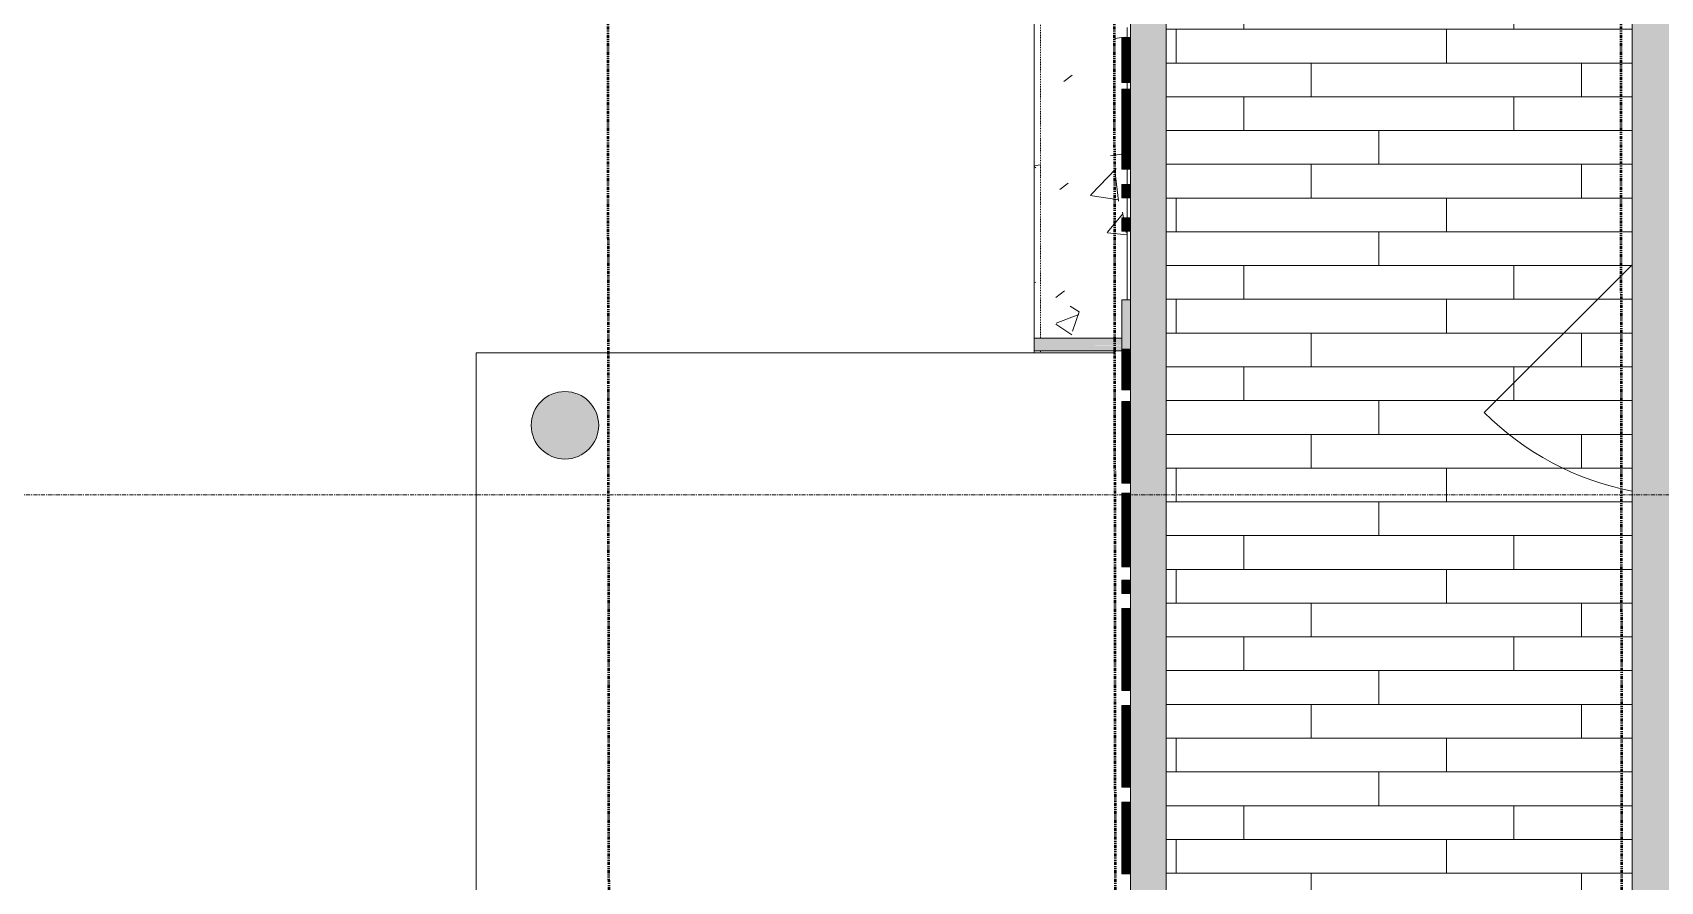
# Model space of a CAD drawing. Header units: inches. Extents: x -4250 to -935, y 9756 to 12395.
# Drawn here: x -4056.8 to -3863.9, y 11236.4 to 11337 of the extents above; entities that cross this region are included whole.
import ezdxf

# ---------------------------------------------------------------- set-up
doc = ezdxf.new("R2010")
doc.units = ezdxf.units.IN
doc.header["$MEASUREMENT"] = 0
for name, pattern in [('Double Dash 3_8_', [1, 0.375, -0.125, 0.125, -0.125, 0.125, -0.125]), ('Grid Line 1_2_', [0.875, 0.5, -0.125, 0.125, -0.125]), ('Overhead 1_16_', [0.101562, 0.0625, -0.039062])]:
    doc.linetypes.add(name, pattern=pattern)
for name, color, linetype, lineweight in [('0-1', 7, 'Continuous', 5), ('A-FLOR-HRAL', 11, 'Continuous', 9), ('A-FLOR-PATT-1', 8, 'Continuous', 9), ('A-GENM', 5, 'Continuous', 9), ('A-GENM-3', 5, 'Continuous', 5), ('A-GLAZ-1', 151, 'Continuous', 9), ('A-WALL-1', 113, 'Continuous', 5), ('A-WALL-2', 113, 'Continuous', 9), ('C-PROP-LINE', 91, 'Double Dash 3_8_', 50), ('C-TOPO', 7, 'Continuous', 9), ('E-LITE-EQPM', 33, 'Continuous', 9), ('S-GRID-1', 1, 'Grid Line 1_2_', 9), ('S-STRS', 31, 'Continuous', 9), ('S-STRS-1', 31, 'Overhead 1_16_', 9)]:
    doc.layers.add(name, color=color, linetype=linetype, lineweight=lineweight)
pattern_1 = [(50, (0, 0), (27.5427, -2.40992), [2.88, -31.68]), (355, (0, 0), (-5.327844, 28.884266), [2.304, -25.344]), (100.451, (2.295, -0.2), (22.215316, 26.47393), [2.448, -26.924]), (46.184, (0, 7.68), (40.98187, -6.35642), [4.32, -47.52]), (96.636, (3.415, 7.15), (35.89075, 37.40619), [3.671, -40.386]), (351.184, (0, 7.68), (35.89097, 37.40622), [3.456, -38.016]), (21, (3.84, 5.76), (22.921036, -15.46073), [2.88, -31.68]), (326, (3.84, 5.76), (9.34353, 27.84574), [2.304, -25.344]), (71.451, (5.75, 4.472), (32.26477, 12.38442), [2.448, -26.924]), (37.5, (0, 0), (0.466855, 12.782707), [1.267, -23.77, 1.267, -24.461, -25.44]), (37.5, (0, 0), (0.466855, 12.782707), [-50.765, 1.267, -24.173]), (7.5, (0, 0), (10.10159, 15.14509), [1.267, -13.402, 1.267, -23.194, -9.696]), (7.5, (0, 0), (10.10159, 15.14509), [-39.13, 1.267, -8.429]), (327.5, (-8.563, 0), (20.499161, -0.86578), [1.267, -8.333, 1.267, -28.685, -39.744]), (327.5, (-8.563, 0), (20.499161, -0.86578), [-39.552, 1.267, -38.477]), (317.5, (-12.403, 0), (22.39478, 3.844288), [1.267, -11.213, 1.267, -18.624, -28.224]), (317.5, (-12.403, 0), (22.39478, 3.844288), [-32.371, 1.267, -26.957])]

# ---------------------------------------------------------------- blocks, each defined once
blk = doc.blocks.new('CTR  - Topography_rvt-1-FLOOR PLAN - ROOF')
at = {"layer": 'C-TOPO'}
for p, q in [((-3965.52, 11299.01), (-4004.23, 11299.01)), ((-4004.23, 11299.01), (-4004.23, 11242.03)), ((-4004.23, 11242.03), (-4004.23, 11299.01)), ((-4004.23, 11299.01), (-3965.52, 11299.01)), ((-3946.31, 11299.01), (-3965.52, 11299.01)), ((-3965.52, 11299.01), (-3946.31, 11299.01)), ((-3938.12, 11299.01), (-3946.31, 11299.01)), ((-3946.31, 11299.01), (-3938.12, 11299.01)), ((-4004.23, 11242.03), (-4004.23, 11104.3)), ((-4004.23, 11104.3), (-4004.23, 11242.03))]:
    blk.add_line(p, q, dxfattribs=at)
blk = doc.blocks.new('Basic Wall _ EXT - FIBER CEMENT - SMALL - ___-2145935-FLOOR PLAN - ROOF')
at = {"layer": 'A-WALL-2'}
blk.add_hatch(color=256, dxfattribs=at).paths.add_polyline_path([(-3867.29, 9973.63), (-3851.85, 9989.12), (-3851.85, 12109.71), (-3867.29, 12125.15), (-3867.29, 9983.22)], flags=0)
blk.add_line((-3867.29, 12125.15), (-3867.29, 9973.63), dxfattribs=at)
blk = doc.blocks.new('_THE_ WINDOW _ DOOR - Window - 3rd Floor-2480463-FLOOR PLAN - ROOF')
at = {"layer": 'A-GLAZ-1'}
blk.add_line((-7.05, 28.5), (10.45, 11), dxfattribs=at)
blk.add_arc((17.01, 4.44), 34.03, 135, 168.8527, dxfattribs=at)
blk = doc.blocks.new('Pathway_Cooper_McGraw-Edison _BSC-BRC_Round - Pathway_Cooper_McGraw-Edison _BSC-BRC_Round-2028611-FLOOR PLAN - ROOF')
at = {"layer": 'E-LITE-EQPM'}
blk.add_hatch(color=256, dxfattribs=at).paths.add_polyline_path([(0, -4), (1.04, -3.86), (2, -3.46), (2.83, -2.83), (3.53, -1.85), (3.86, -1.04), (4, 0), (3.86, 1.04), (3.46, 2), (2.83, 2.83), (2, 3.46), (1.04, 3.86), (0, 4), (-1.04, 3.86), (-2, 3.46), (-2.83, 2.83), (-3.46, 2), (-3.86, 1.04), (-4, 0), (-3.86, -1.04), (-3.46, -2), (-2.83, -2.83), (-2, -3.46), (-1.04, -3.86)], flags=0)
for start, end in [(360, 180), (180, 360)]:
    blk.add_arc((0, 0), 4, start, end, dxfattribs=at)
blk = doc.blocks.new('Top Rail Type - Top Rail_Internal_-2462175-FLOOR PLAN - ROOF')
at = {"layer": 'A-FLOR-HRAL'}
blk.add_hatch(color=256, dxfattribs=at).paths.add_polyline_path([(-3931.12, 11299.91), (-3927.72, 11299.93), (-3927.72, 11300.07), (-3938.12, 11300.07), (-3938.12, 11299.91), (-3937.37, 11299.91)], flags=0)
for p, q in [((-3927.72, 11300.74), (-3938.12, 11300.74)), ((-3938.12, 11299.24), (-3927.72, 11299.24))]:
    blk.add_line(p, q, dxfattribs=at)
at = {"layer": 'A-FLOR-HRAL', "flags": 128}
blk.add_lwpolyline([(-3938.12, 11299.91), (-3938.12, 11299.99), (-3938.12, 11300.07)], dxfattribs=at)
blk = doc.blocks.new('Top Rail Type - Top Rail_Internal_-V27-FLOOR PLAN - ROOF')
at = {"layer": 'A-FLOR-HRAL'}
h = blk.add_hatch(color=256, dxfattribs=at)
h.paths.add_polyline_path([(-3928.37, 11299.24), (-3927.72, 11299.24), (-3927.72, 11299.91), (-3938.12, 11299.91), (-3938.12, 11299.24), (-3929.52, 11299.24)], flags=0)
h.paths.add_polyline_path([(-3937.9, 11300.07), (-3927.72, 11300.07), (-3927.72, 11300.74), (-3938.12, 11300.74), (-3938.12, 11300.07)], flags=0)
for p, q in [((-3938.12, 11300.74), (-3938.12, 11299.24)), ((-3938.12, 11300.74), (-3927.72, 11300.74)), ((-3938.12, 11299.24), (-3927.72, 11299.24))]:
    blk.add_line(p, q, dxfattribs=at)
blk = doc.blocks.new('Family - ___-1878357-FLOOR PLAN - ROOF')
at = {"layer": 'C-PROP-LINE'}
for p, q in [((-3989.61, 12268.69), (-3987.01, 9767.34)), ((-3929.52, 12184.69), (-3927.1, 9853.17)), ((-3869.45, 12124.69), (-3867.12, 9890.98))]:
    blk.add_line(p, q, dxfattribs=at)

msp = doc.modelspace()

# ---------------------------------------------------------------- hatches: boundary and pattern name
at = {"layer": 'A-FLOR-PATT-1'}
h = msp.add_hatch(dxfattribs=at)
h.set_pattern_fill('FP_3', color=256, style=0, pattern_type=2)
h.set_pattern_definition([(180, (19334.705, 12017.337), (-5e-16, -4), []), (270, (19334.705, 12017.337), (8, -8), [4, -28]), (270, (19318.705, 12013.337), (8, -8), [4, -28])])
h.paths.add_polyline_path([(-3867.29, 11207.24), (-3867.29, 11429.14), (-3922.47, 11429.14), (-3922.47, 11207.24), (-3870.86, 11207.24)], flags=0)
at = {"layer": 'A-GENM-3'}
for points in [[(-3926.72, 11334.78), (-3926.72, 11336.36), (-3927.72, 11336.36), (-3927.72, 11334.78), (-3927.12, 11334.78)], [(-3927.72, 11334.61), (-3926.72, 11334.61), (-3926.72, 11334.78), (-3927.72, 11334.78)], [(-3927.72, 11334.06), (-3926.72, 11334.06), (-3926.72, 11334.61), (-3927.72, 11334.61)], [(-3926.72, 11333.26), (-3926.72, 11334.06), (-3927.72, 11334.06), (-3927.72, 11333.26), (-3927.12, 11333.26)], [(-3927.72, 11332.36), (-3926.72, 11332.36), (-3926.72, 11333.26), (-3927.72, 11333.26), (-3927.72, 11332.71)], [(-3926.72, 11331.77), (-3926.72, 11332.36), (-3927.72, 11332.36), (-3927.72, 11331.77), (-3927.12, 11331.77)], [(-3926.72, 11331.02), (-3926.72, 11331.77), (-3927.72, 11331.77), (-3927.72, 11331.02), (-3926.77, 11331.02)], [(-3926.72, 11330), (-3926.72, 11330.23), (-3927.72, 11330.23), (-3927.72, 11330), (-3927.12, 11330)], [(-3927.72, 11329.83), (-3926.72, 11329.83), (-3926.72, 11330), (-3927.72, 11330)], [(-3927.72, 11329.73), (-3926.72, 11329.73), (-3926.72, 11329.83), (-3927.72, 11329.83)], [(-3927.12, 11329.5), (-3926.72, 11329.5), (-3926.72, 11329.73), (-3927.72, 11329.7), (-3927.72, 11329.5)], [(-3927.12, 11329.15), (-3926.72, 11329.15), (-3926.72, 11329.5), (-3927.72, 11329.5), (-3927.72, 11329.15)], [(-3926.72, 11328.69), (-3926.72, 11329.15), (-3927.72, 11329.15), (-3927.72, 11328.69), (-3927.12, 11328.69)], [(-3927.12, 11328.1), (-3926.72, 11328.1), (-3926.72, 11328.69), (-3927.72, 11328.69), (-3927.72, 11328.1)], [(-3926.72, 11327.39), (-3926.72, 11328.1), (-3927.72, 11328.1), (-3927.72, 11327.39), (-3927.12, 11327.39)], [(-3926.72, 11325.59), (-3926.72, 11327.39), (-3927.72, 11327.39), (-3927.72, 11325.59), (-3927.12, 11325.59)], [(-3927.72, 11324.42), (-3926.72, 11324.42), (-3926.72, 11325.59), (-3927.72, 11325.59), (-3927.72, 11325.32)], [(-3926.72, 11323.48), (-3926.72, 11324.42), (-3927.72, 11324.42), (-3927.72, 11323.48), (-3927.12, 11323.48)], [(-3926.72, 11322.77), (-3926.72, 11323.48), (-3927.72, 11323.48), (-3927.72, 11322.77), (-3927.12, 11322.77)], [(-3927.12, 11322.26), (-3926.72, 11322.26), (-3926.72, 11322.77), (-3927.72, 11322.77), (-3927.72, 11322.26)], [(-3927.72, 11321.84), (-3926.72, 11321.84), (-3926.72, 11322.26), (-3927.72, 11322.26)], [(-3927.72, 11321.72), (-3926.72, 11321.72), (-3926.72, 11321.84), (-3927.72, 11321.84)], [(-3927.72, 11321.63), (-3926.72, 11321.63), (-3926.72, 11321.72), (-3927.72, 11321.72)], [(-3926.72, 11321.45), (-3926.72, 11321.63), (-3927.72, 11321.63), (-3927.72, 11321.45), (-3927.12, 11321.45)], [(-3926.72, 11321.24), (-3926.72, 11321.45), (-3927.72, 11321.45), (-3927.72, 11321.24), (-3927.12, 11321.24)], [(-3927.72, 11320.76), (-3926.72, 11320.76), (-3926.72, 11321.24), (-3927.72, 11321.24)], [(-3927.12, 11317.37), (-3926.72, 11317.37), (-3926.72, 11318.95), (-3927.72, 11318.95), (-3927.72, 11317.37)], [(-3926.72, 11313.41), (-3926.72, 11315), (-3927.72, 11315), (-3927.72, 11313.41), (-3927.12, 11313.41)], [(-3927.12, 11299.44), (-3926.72, 11299.44), (-3926.72, 11305.3), (-3927.72, 11305.3), (-3927.72, 11299.44)], [(-3926.72, 11297.5), (-3926.72, 11299.44), (-3927.72, 11299.44), (-3927.72, 11297.5)], [(-3927.72, 11296.74), (-3926.72, 11296.74), (-3926.72, 11297.5), (-3927.72, 11297.5), (-3927.72, 11297.3)], [(-3927.72, 11296.12), (-3926.72, 11296.12), (-3926.72, 11296.74), (-3927.72, 11296.74), (-3927.72, 11296.29)], [(-3927.72, 11295.64), (-3926.72, 11295.64), (-3926.72, 11296.12), (-3927.72, 11296.12), (-3927.72, 11295.76)], [(-3927.72, 11295.29), (-3926.72, 11295.29), (-3926.72, 11295.64), (-3927.72, 11295.64)], [(-3927.72, 11295.09), (-3926.72, 11295.09), (-3926.72, 11295.29), (-3927.72, 11295.29), (-3927.72, 11295.09)], [(-3926.72, 11295.02), (-3926.72, 11295.09), (-3927.72, 11295.09), (-3927.72, 11295.02)], [(-3926.72, 11294.92), (-3926.72, 11295.02), (-3927.72, 11295.02), (-3927.72, 11294.92)], [(-3926.72, 11294.62), (-3926.72, 11294.92), (-3927.72, 11294.92), (-3927.72, 11294.62)], [(-3926.72, 11293.15), (-3926.72, 11293.24), (-3927.72, 11293.24), (-3927.72, 11293.15)], [(-3926.72, 11292.91), (-3926.72, 11293.15), (-3927.72, 11293.15), (-3927.72, 11292.91)], [(-3926.72, 11292.5), (-3926.72, 11292.91), (-3927.72, 11292.91), (-3927.72, 11292.5)], [(-3926.72, 11291.92), (-3926.72, 11292.5), (-3927.72, 11292.5), (-3927.72, 11291.92)], [(-3926.72, 11291.21), (-3926.72, 11291.92), (-3927.72, 11291.92), (-3927.72, 11291.21)], [(-3926.72, 11290.38), (-3926.72, 11291.21), (-3927.72, 11291.21), (-3927.72, 11290.38)], [(-3926.72, 11289.44), (-3926.72, 11290.38), (-3927.72, 11290.38), (-3927.72, 11289.44)], [(-3926.72, 11288.38), (-3926.72, 11289.44), (-3927.72, 11289.44), (-3927.72, 11288.38)], [(-3926.72, 11287.32), (-3926.72, 11288.38), (-3927.72, 11288.38), (-3927.72, 11287.32)], [(-3927.72, 11286.38), (-3926.72, 11286.38), (-3926.72, 11287.32), (-3927.72, 11287.32)], [(-3927.72, 11285.55), (-3926.72, 11285.55), (-3926.72, 11286.38), (-3927.72, 11286.38)], [(-3926.72, 11284.84), (-3926.72, 11285.55), (-3927.72, 11285.55), (-3927.72, 11284.84)], [(-3927.72, 11284.27), (-3926.72, 11284.27), (-3926.72, 11284.84), (-3927.72, 11284.84), (-3927.72, 11284.44)], [(-3926.72, 11283.87), (-3926.72, 11284.27), (-3927.72, 11284.27), (-3927.72, 11283.87)], [(-3927.72, 11283.62), (-3926.72, 11283.62), (-3926.72, 11283.87), (-3927.72, 11283.84)], [(-3926.72, 11283.54), (-3926.72, 11283.62), (-3927.72, 11283.62), (-3927.72, 11283.54)], [(-3926.72, 11282.16), (-3926.72, 11282.36), (-3927.72, 11282.36), (-3927.72, 11282.16)], [(-3926.72, 11282.09), (-3926.72, 11282.16), (-3927.72, 11282.16), (-3927.72, 11282.09)], [(-3926.72, 11281.89), (-3926.72, 11282.09), (-3927.72, 11282.09), (-3927.72, 11281.89)], [(-3926.72, 11281.56), (-3926.72, 11281.89), (-3927.72, 11281.89), (-3927.72, 11281.56)], [(-3926.72, 11281.09), (-3926.72, 11281.56), (-3927.72, 11281.56), (-3927.72, 11281.09)], [(-3926.72, 11279.82), (-3926.72, 11281.09), (-3927.72, 11281.09), (-3927.72, 11279.82)], [(-3926.72, 11278.13), (-3926.72, 11279.82), (-3927.72, 11279.82), (-3927.72, 11278.13)], [(-3926.72, 11276.42), (-3926.72, 11278.13), (-3927.72, 11278.13), (-3927.72, 11276.42)], [(-3926.72, 11275.73), (-3926.72, 11276.42), (-3927.72, 11276.42), (-3927.72, 11275.73)], [(-3927.72, 11275.14), (-3926.72, 11275.14), (-3926.72, 11275.73), (-3927.72, 11275.73), (-3927.72, 11275.24)], [(-3927.72, 11274.68), (-3926.72, 11274.68), (-3926.72, 11275.14), (-3927.72, 11275.14)], [(-3927.72, 11274.34), (-3926.72, 11274.34), (-3926.72, 11274.68), (-3927.72, 11274.68), (-3927.72, 11274.58)], [(-3926.72, 11274.13), (-3926.72, 11274.34), (-3927.72, 11274.33), (-3927.72, 11274.13)], [(-3927.72, 11274.05), (-3926.72, 11274.05), (-3926.72, 11274.13), (-3927.72, 11274.13)], [(-3926.72, 11273.82), (-3926.72, 11274.05), (-3927.72, 11274.05), (-3927.72, 11273.82)], [(-3927.72, 11273.65), (-3926.72, 11273.65), (-3926.72, 11273.82), (-3927.72, 11273.82)], [(-3926.72, 11270.49), (-3926.72, 11272.07), (-3927.72, 11272.07), (-3927.72, 11270.49)], [(-3926.72, 11268.63), (-3926.72, 11268.71), (-3927.72, 11268.71), (-3927.72, 11268.63)], [(-3926.72, 11268.38), (-3926.72, 11268.63), (-3927.72, 11268.63), (-3927.72, 11268.38)], [(-3926.72, 11267.97), (-3926.72, 11268.38), (-3927.72, 11268.38), (-3927.72, 11267.97)], [(-3926.72, 11267.4), (-3926.72, 11267.97), (-3927.72, 11267.97), (-3927.72, 11267.4)], [(-3926.72, 11266.69), (-3926.72, 11267.4), (-3927.72, 11267.4), (-3927.72, 11266.69)], [(-3926.72, 11265.87), (-3926.72, 11266.69), (-3927.72, 11266.69), (-3927.72, 11265.87)], [(-3926.72, 11264.94), (-3926.72, 11265.87), (-3927.72, 11265.87), (-3927.72, 11264.94)], [(-3927.72, 11263.89), (-3926.72, 11263.89), (-3926.72, 11264.94), (-3927.72, 11264.94), (-3927.72, 11264.72)], [(-3926.72, 11262.77), (-3926.72, 11263.89), (-3927.72, 11263.89), (-3927.72, 11262.77)], [(-3926.72, 11261.8), (-3926.72, 11262.77), (-3927.72, 11262.77), (-3927.72, 11261.8)], [(-3927.72, 11261.05), (-3926.72, 11261.05), (-3926.72, 11261.8), (-3927.72, 11261.8)], [(-3927.72, 11260.6), (-3926.72, 11260.6), (-3926.72, 11261.05), (-3927.72, 11261.05), (-3927.72, 11260.63)], [(-3926.72, 11259.01), (-3926.72, 11260.6), (-3927.72, 11260.6), (-3927.72, 11259.01)], [(-3926.72, 11257.15), (-3926.72, 11257.23), (-3927.72, 11257.23), (-3927.72, 11257.15)], [(-3926.72, 11256.91), (-3926.72, 11257.15), (-3927.72, 11257.15), (-3927.72, 11256.91)], [(-3926.72, 11256.5), (-3926.72, 11256.91), (-3927.72, 11256.91), (-3927.72, 11256.5)], [(-3926.72, 11255.92), (-3926.72, 11256.5), (-3927.72, 11256.5), (-3927.72, 11255.92)], [(-3926.72, 11255.21), (-3926.72, 11255.92), (-3927.72, 11255.92), (-3927.72, 11255.21)], [(-3927.72, 11254.38), (-3926.72, 11254.38), (-3926.72, 11255.21), (-3927.72, 11255.21), (-3927.72, 11254.86)], [(-3926.72, 11253.43), (-3926.72, 11254.38), (-3927.72, 11254.38), (-3927.72, 11253.43)], [(-3926.72, 11252.38), (-3926.72, 11253.43), (-3927.72, 11253.43), (-3927.72, 11252.38)], [(-3926.72, 11251.32), (-3926.72, 11252.38), (-3927.72, 11252.38), (-3927.72, 11251.32)], [(-3926.72, 11250.37), (-3926.72, 11251.32), (-3927.72, 11251.32), (-3927.72, 11250.37)], [(-3927.72, 11249.55), (-3926.72, 11249.55), (-3926.72, 11250.37), (-3927.72, 11250.37)], [(-3927.72, 11248.84), (-3926.72, 11248.84), (-3926.72, 11249.55), (-3927.72, 11249.55), (-3927.72, 11249.12)], [(-3926.72, 11248.27), (-3926.72, 11248.84), (-3927.72, 11248.84), (-3927.72, 11248.27)], [(-3927.72, 11247.87), (-3926.72, 11247.87), (-3926.72, 11248.27), (-3927.72, 11248.27)], [(-3926.72, 11247.62), (-3926.72, 11247.87), (-3927.72, 11247.84), (-3927.72, 11247.62)], [(-3927.72, 11247.54), (-3926.72, 11247.54), (-3926.72, 11247.62), (-3927.72, 11247.62)], [(-3926.72, 11244.18), (-3926.72, 11245.76), (-3927.72, 11245.76), (-3927.72, 11244.18)], [(-3926.72, 11243.76), (-3926.72, 11244.18), (-3927.72, 11244.18), (-3927.72, 11243.76)], [(-3926.72, 11242.98), (-3926.72, 11243.76), (-3927.72, 11243.76), (-3927.72, 11242.98)], [(-3926.72, 11241.94), (-3926.72, 11242.98), (-3927.72, 11242.98), (-3927.72, 11241.94)], [(-3926.72, 11240.77), (-3926.72, 11241.94), (-3927.72, 11241.94), (-3927.72, 11240.77)], [(-3926.72, 11239.18), (-3926.72, 11240.77), (-3927.72, 11240.77), (-3927.72, 11239.18)], [(-3926.72, 11238.57), (-3926.72, 11239.18), (-3927.72, 11239.18), (-3927.72, 11238.57)], [(-3927.72, 11238.09), (-3926.72, 11238.09), (-3926.72, 11238.57), (-3927.72, 11238.57)], [(-3927.72, 11237.72), (-3926.72, 11237.72), (-3926.72, 11238.09), (-3927.72, 11238.09)], [(-3927.72, 11237.46), (-3926.72, 11237.46), (-3926.72, 11237.72), (-3927.72, 11237.72)], [(-3926.72, 11237.25), (-3926.72, 11237.46), (-3927.72, 11237.46), (-3927.72, 11237.25)]]:
    msp.add_hatch(color=256, dxfattribs=at).paths.add_polyline_path(points, flags=0)
at = {"layer": 'A-WALL-1'}
msp.add_hatch(color=256, dxfattribs=at).paths.add_polyline_path([(-3922.47, 11207.24), (-3922.47, 11429.14), (-3926.72, 11429.14), (-3926.72, 11207.24), (-3925.97, 11207.24)], flags=0)
at = {"layer": 'S-STRS'}
h = msp.add_hatch(dxfattribs=at)
h.set_pattern_fill('FP_23', color=256, style=0, pattern_type=2)
h.set_pattern_definition(pattern_1)
h.paths.add_polyline_path([(-3938.12, 11298.99), (-3928.44, 11299.01), (-3928.37, 11299.24), (-3938.12, 11299.24), (-3938.12, 11299.01)], flags=0)
h.paths.add_polyline_path([(-3937.9, 11300.74), (-3927.93, 11300.74), (-3927.72, 11301.45), (-3927.72, 11305.3), (-3927.12, 11305.3), (-3927.12, 11313.41), (-3927.72, 11313.41), (-3927.72, 11315), (-3927.12, 11315), (-3927.12, 11317.37), (-3927.72, 11317.37), (-3927.72, 11318.95), (-3927.12, 11318.95), (-3927.12, 11320.75), (-3927.72, 11320.76), (-3927.72, 11330.23), (-3927.12, 11330.23), (-3927.12, 11331.02), (-3927.72, 11331.02), (-3927.72, 11336.36), (-3927.12, 11336.36), (-3927.12, 11337.55), (-3927.72, 11337.55), (-3927.72, 11348.23), (-3927.12, 11348.23), (-3927.12, 11353.57), (-3927.72, 11353.57), (-3927.72, 11368.01), (-3927.12, 11368.01), (-3927.12, 11369.79), (-3927.72, 11369.79), (-3927.72, 11379.48), (-3927.12, 11379.48), (-3927.12, 11381.27), (-3927.72, 11381.27), (-3927.72, 11389.77), (-3927.12, 11389.77), (-3927.12, 11392.14), (-3927.72, 11392.14), (-3927.72, 11400.65), (-3927.12, 11400.65), (-3927.12, 11402.45), (-3927.72, 11402.46), (-3927.72, 11411.93), (-3927.12, 11411.93), (-3927.12, 11413.51), (-3927.72, 11413.51), (-3927.72, 11425.77), (-3927.12, 11425.77), (-3927.12, 11433.24), (-3938.12, 11433.24), (-3938.12, 11300.74)], flags=0)
h.paths.add_polyline_path([(-3937.37, 11434.74), (-3927.12, 11434.74), (-3927.12, 11434.99), (-3938.12, 11434.99), (-3938.12, 11434.74), (-3937.9, 11434.74)], flags=0)
h = msp.add_hatch(dxfattribs=at)
h.set_pattern_fill('FP_23', color=256, style=0, pattern_type=2)
h.set_pattern_definition(pattern_1)
h.paths.add_polyline_path([(-3926.72, 11305.3), (-3926.72, 11313.41), (-3927.12, 11313.41), (-3927.12, 11305.3)], flags=0)
h.paths.add_polyline_path([(-3926.72, 11315), (-3926.72, 11317.37), (-3927.12, 11317.37), (-3927.12, 11315)], flags=0)
h.paths.add_polyline_path([(-3927.12, 11318.95), (-3926.72, 11318.95), (-3926.72, 11320.75), (-3927.12, 11320.75)], flags=0)
h.paths.add_polyline_path([(-3927.12, 11330.23), (-3926.72, 11330.23), (-3926.72, 11331.02), (-3927.12, 11331.02)], flags=0)
h.paths.add_polyline_path([(-3927.12, 11336.36), (-3926.72, 11336.36), (-3926.72, 11337.55), (-3927.12, 11337.55)], flags=0)
h.paths.add_polyline_path([(-3926.72, 11348.23), (-3926.72, 11353.57), (-3927.12, 11353.57), (-3927.12, 11348.23)], flags=0)
h.paths.add_polyline_path([(-3927.12, 11368.01), (-3926.72, 11368.01), (-3926.72, 11369.79), (-3927.12, 11369.79)], flags=0)
h.paths.add_polyline_path([(-3927.12, 11379.48), (-3926.72, 11379.48), (-3926.72, 11381.27), (-3927.12, 11381.27)], flags=0)
h.paths.add_polyline_path([(-3927.12, 11389.77), (-3926.72, 11389.77), (-3926.72, 11392.14), (-3927.12, 11392.14)], flags=0)
h.paths.add_polyline_path([(-3927.12, 11400.65), (-3926.72, 11400.65), (-3926.72, 11402.45), (-3927.12, 11402.45)], flags=0)
h.paths.add_polyline_path([(-3927.12, 11411.93), (-3926.72, 11411.93), (-3926.72, 11413.51), (-3927.12, 11413.51), (-3927.12, 11412.59)], flags=0)
h.paths.add_polyline_path([(-3926.72, 11425.77), (-3926.72, 11433.24), (-3927.12, 11433.24), (-3927.12, 11425.77)], flags=0)
h.paths.add_polyline_path([(-3927.12, 11434.74), (-3916.12, 11434.74), (-3916.12, 11434.99), (-3927.12, 11434.99)], flags=0)

# ---------------------------------------------------------------- linework, layer by layer
at = {"layer": 'A-GENM'}
for p, q in [((-3927.72, 11334.78), (-3927.72, 11336.36)), ((-3926.72, 11336.36), (-3927.72, 11336.36)), ((-3927.72, 11334.61), (-3927.72, 11334.78)), ((-3926.72, 11334.78), (-3927.72, 11334.78)), ((-3927.72, 11334.06), (-3927.72, 11334.61)), ((-3926.72, 11334.61), (-3927.72, 11334.61)), ((-3927.72, 11333.26), (-3927.72, 11334.06)), ((-3926.72, 11334.06), (-3927.72, 11334.06)), ((-3927.72, 11332.36), (-3927.72, 11333.26)), ((-3926.72, 11333.26), (-3927.72, 11333.26)), ((-3927.72, 11331.77), (-3927.72, 11332.36)), ((-3926.72, 11332.36), (-3927.72, 11332.36)), ((-3927.72, 11331.02), (-3927.72, 11331.77)), ((-3926.72, 11331.77), (-3927.72, 11331.77)), ((-3926.72, 11331.02), (-3927.72, 11331.02)), ((-3927.72, 11330), (-3927.72, 11330.23)), ((-3926.72, 11330.23), (-3927.72, 11330.23)), ((-3927.72, 11329.83), (-3927.72, 11330)), ((-3926.72, 11330), (-3927.72, 11330)), ((-3927.72, 11329.73), (-3927.72, 11329.83)), ((-3926.72, 11329.83), (-3927.72, 11329.83)), ((-3927.72, 11329.5), (-3927.72, 11329.73)), ((-3926.72, 11329.73), (-3927.72, 11329.73)), ((-3927.72, 11329.15), (-3927.72, 11329.5)), ((-3926.72, 11329.5), (-3927.72, 11329.5)), ((-3927.72, 11328.69), (-3927.72, 11329.15)), ((-3926.72, 11329.15), (-3927.72, 11329.15)), ((-3927.72, 11328.1), (-3927.72, 11328.69)), ((-3926.72, 11328.69), (-3927.72, 11328.69)), ((-3927.72, 11327.39), (-3927.72, 11328.1)), ((-3926.72, 11328.1), (-3927.72, 11328.1)), ((-3927.72, 11325.59), (-3927.72, 11327.39)), ((-3926.72, 11327.39), (-3927.72, 11327.39)), ((-3927.72, 11324.42), (-3927.72, 11325.59)), ((-3926.72, 11325.59), (-3927.72, 11325.59)), ((-3927.72, 11323.48), (-3927.72, 11324.42)), ((-3926.72, 11324.42), (-3927.72, 11324.42)), ((-3927.72, 11322.77), (-3927.72, 11323.48)), ((-3926.72, 11323.48), (-3927.72, 11323.48)), ((-3927.72, 11322.26), (-3927.72, 11322.77)), ((-3926.72, 11322.77), (-3927.72, 11322.77)), ((-3927.72, 11321.84), (-3927.72, 11322.26)), ((-3926.72, 11322.26), (-3927.72, 11322.26)), ((-3927.72, 11321.72), (-3927.72, 11321.84)), ((-3926.72, 11321.84), (-3927.72, 11321.84)), ((-3927.72, 11321.63), (-3927.72, 11321.72)), ((-3926.72, 11321.72), (-3927.72, 11321.72)), ((-3927.72, 11321.45), (-3927.72, 11321.63)), ((-3926.72, 11321.63), (-3927.72, 11321.63)), ((-3927.72, 11321.24), (-3927.72, 11321.45)), ((-3926.72, 11321.45), (-3927.72, 11321.45)), ((-3927.72, 11320.76), (-3927.72, 11321.24)), ((-3926.72, 11321.24), (-3927.72, 11321.24)), ((-3927.72, 11320.75), (-3927.72, 11320.76)), ((-3927.72, 11320.76), (-3926.72, 11320.76)), ((-3926.72, 11320.75), (-3927.72, 11320.75)), ((-3927.72, 11317.37), (-3927.72, 11318.95)), ((-3927.72, 11318.95), (-3926.72, 11318.95)), ((-3926.72, 11317.37), (-3927.72, 11317.37)), ((-3927.72, 11313.41), (-3927.72, 11315)), ((-3927.72, 11315), (-3926.72, 11315)), ((-3926.72, 11313.41), (-3927.72, 11313.41)), ((-3927.72, 11299.44), (-3927.72, 11305.3)), ((-3926.72, 11305.3), (-3927.72, 11305.3)), ((-3927.72, 11297.5), (-3927.72, 11299.44)), ((-3926.72, 11299.44), (-3927.72, 11299.44)), ((-3927.72, 11296.74), (-3927.72, 11297.5)), ((-3926.72, 11297.5), (-3927.72, 11297.5)), ((-3927.72, 11296.12), (-3927.72, 11296.74)), ((-3926.72, 11296.74), (-3927.72, 11296.74)), ((-3927.72, 11295.64), (-3927.72, 11296.12)), ((-3926.72, 11296.12), (-3927.72, 11296.12)), ((-3927.72, 11295.29), (-3927.72, 11295.64)), ((-3926.72, 11295.64), (-3927.72, 11295.64)), ((-3927.72, 11295.09), (-3927.72, 11295.29)), ((-3926.72, 11295.29), (-3927.72, 11295.29)), ((-3927.72, 11295.02), (-3927.72, 11295.09)), ((-3926.72, 11295.09), (-3927.72, 11295.09)), ((-3927.72, 11294.92), (-3927.72, 11295.02)), ((-3926.72, 11295.02), (-3927.72, 11295.02)), ((-3927.72, 11294.62), (-3927.72, 11294.92)), ((-3926.72, 11294.92), (-3927.72, 11294.92)), ((-3926.72, 11294.62), (-3927.72, 11294.62)), ((-3927.72, 11293.15), (-3927.72, 11293.24)), ((-3926.72, 11293.24), (-3927.72, 11293.24)), ((-3927.72, 11292.91), (-3927.72, 11293.15)), ((-3926.72, 11293.15), (-3927.72, 11293.15)), ((-3927.72, 11292.5), (-3927.72, 11292.91)), ((-3926.72, 11292.91), (-3927.72, 11292.91)), ((-3927.72, 11291.92), (-3927.72, 11292.5)), ((-3926.72, 11292.5), (-3927.72, 11292.5)), ((-3927.72, 11291.21), (-3927.72, 11291.92)), ((-3926.72, 11291.92), (-3927.72, 11291.92)), ((-3927.72, 11290.38), (-3927.72, 11291.21)), ((-3926.72, 11291.21), (-3927.72, 11291.21)), ((-3927.72, 11289.44), (-3927.72, 11290.38)), ((-3926.72, 11290.38), (-3927.72, 11290.38)), ((-3927.72, 11288.38), (-3927.72, 11289.44)), ((-3926.72, 11289.44), (-3927.72, 11289.44)), ((-3927.72, 11287.32), (-3927.72, 11288.38)), ((-3926.72, 11288.38), (-3927.72, 11288.38)), ((-3927.72, 11286.38), (-3927.72, 11287.32)), ((-3926.72, 11287.32), (-3927.72, 11287.32)), ((-3927.72, 11285.55), (-3927.72, 11286.38)), ((-3926.72, 11286.38), (-3927.72, 11286.38)), ((-3927.72, 11284.84), (-3927.72, 11285.55)), ((-3926.72, 11285.55), (-3927.72, 11285.55)), ((-3927.72, 11284.27), (-3927.72, 11284.84)), ((-3926.72, 11284.84), (-3927.72, 11284.84)), ((-3927.72, 11283.87), (-3927.72, 11284.27)), ((-3926.72, 11284.27), (-3927.72, 11284.27)), ((-3927.72, 11283.62), (-3927.72, 11283.87)), ((-3926.72, 11283.87), (-3927.72, 11283.87)), ((-3927.72, 11283.54), (-3927.72, 11283.62)), ((-3926.72, 11283.62), (-3927.72, 11283.62)), ((-3926.72, 11283.54), (-3927.72, 11283.54)), ((-3927.72, 11282.16), (-3927.72, 11282.36)), ((-3926.72, 11282.36), (-3927.72, 11282.36)), ((-3927.72, 11282.09), (-3927.72, 11282.16)), ((-3926.72, 11282.16), (-3927.72, 11282.16)), ((-3927.72, 11281.89), (-3927.72, 11282.09)), ((-3926.72, 11282.09), (-3927.72, 11282.09)), ((-3927.72, 11281.56), (-3927.72, 11281.89)), ((-3926.72, 11281.89), (-3927.72, 11281.89)), ((-3927.72, 11281.09), (-3927.72, 11281.56)), ((-3926.72, 11281.56), (-3927.72, 11281.56)), ((-3927.72, 11279.82), (-3927.72, 11281.09)), ((-3926.72, 11281.09), (-3927.72, 11281.09)), ((-3927.72, 11278.13), (-3927.72, 11279.82)), ((-3926.72, 11279.82), (-3927.72, 11279.82)), ((-3927.72, 11276.42), (-3927.72, 11278.13)), ((-3926.72, 11278.13), (-3927.72, 11278.13)), ((-3927.72, 11275.73), (-3927.72, 11276.42)), ((-3926.72, 11276.42), (-3927.72, 11276.42)), ((-3927.72, 11275.14), (-3927.72, 11275.73)), ((-3926.72, 11275.73), (-3927.72, 11275.73)), ((-3927.72, 11274.68), (-3927.72, 11275.14)), ((-3926.72, 11275.14), (-3927.72, 11275.14)), ((-3927.72, 11274.34), (-3927.72, 11274.68)), ((-3926.72, 11274.68), (-3927.72, 11274.68)), ((-3927.72, 11274.13), (-3927.72, 11274.34)), ((-3926.72, 11274.34), (-3927.72, 11274.34)), ((-3927.72, 11274.05), (-3927.72, 11274.13)), ((-3926.72, 11274.13), (-3927.72, 11274.13)), ((-3927.72, 11273.82), (-3927.72, 11274.05)), ((-3926.72, 11274.05), (-3927.72, 11274.05)), ((-3927.72, 11273.65), (-3927.72, 11273.82)), ((-3926.72, 11273.82), (-3927.72, 11273.82)), ((-3926.72, 11273.65), (-3927.72, 11273.65)), ((-3927.72, 11270.49), (-3927.72, 11272.07)), ((-3926.72, 11272.07), (-3927.72, 11272.07)), ((-3927.72, 11270.49), (-3926.72, 11270.49)), ((-3927.72, 11268.63), (-3927.72, 11268.71)), ((-3926.72, 11268.71), (-3927.72, 11268.71)), ((-3927.72, 11268.38), (-3927.72, 11268.63)), ((-3926.72, 11268.63), (-3927.72, 11268.63)), ((-3927.72, 11267.97), (-3927.72, 11268.38)), ((-3926.72, 11268.38), (-3927.72, 11268.38)), ((-3927.72, 11267.4), (-3927.72, 11267.97)), ((-3926.72, 11267.97), (-3927.72, 11267.97)), ((-3927.72, 11266.69), (-3927.72, 11267.4)), ((-3926.72, 11267.4), (-3927.72, 11267.4)), ((-3927.72, 11265.87), (-3927.72, 11266.69)), ((-3926.72, 11266.69), (-3927.72, 11266.69)), ((-3927.72, 11264.94), (-3927.72, 11265.87)), ((-3926.72, 11265.87), (-3927.72, 11265.87)), ((-3927.72, 11263.89), (-3927.72, 11264.94)), ((-3926.72, 11264.94), (-3927.72, 11264.94)), ((-3927.72, 11262.77), (-3927.72, 11263.89)), ((-3926.72, 11263.89), (-3927.72, 11263.89)), ((-3927.72, 11261.8), (-3927.72, 11262.77)), ((-3926.72, 11262.77), (-3927.72, 11262.77)), ((-3927.72, 11261.05), (-3927.72, 11261.8)), ((-3926.72, 11261.8), (-3927.72, 11261.8)), ((-3927.72, 11260.6), (-3927.72, 11261.05)), ((-3926.72, 11261.05), (-3927.72, 11261.05)), ((-3927.72, 11259.01), (-3927.72, 11260.6)), ((-3926.72, 11260.6), (-3927.72, 11260.6)), ((-3926.72, 11259.01), (-3927.72, 11259.01)), ((-3927.72, 11257.15), (-3927.72, 11257.23)), ((-3926.72, 11257.23), (-3927.72, 11257.23)), ((-3927.72, 11256.91), (-3927.72, 11257.15)), ((-3926.72, 11257.15), (-3927.72, 11257.15)), ((-3927.72, 11256.5), (-3927.72, 11256.91)), ((-3926.72, 11256.91), (-3927.72, 11256.91)), ((-3927.72, 11255.92), (-3927.72, 11256.5)), ((-3926.72, 11256.5), (-3927.72, 11256.5)), ((-3927.72, 11255.21), (-3927.72, 11255.92)), ((-3926.72, 11255.92), (-3927.72, 11255.92)), ((-3927.72, 11254.38), (-3927.72, 11255.21)), ((-3926.72, 11255.21), (-3927.72, 11255.21)), ((-3927.72, 11253.43), (-3927.72, 11254.38)), ((-3926.72, 11254.38), (-3927.72, 11254.38)), ((-3927.72, 11252.38), (-3927.72, 11253.43)), ((-3926.72, 11253.43), (-3927.72, 11253.43)), ((-3927.72, 11251.32), (-3927.72, 11252.38)), ((-3926.72, 11252.38), (-3927.72, 11252.38)), ((-3927.72, 11250.37), (-3927.72, 11251.32)), ((-3926.72, 11251.32), (-3927.72, 11251.32)), ((-3927.72, 11249.55), (-3927.72, 11250.37)), ((-3926.72, 11250.37), (-3927.72, 11250.37)), ((-3927.72, 11248.84), (-3927.72, 11249.55)), ((-3926.72, 11249.55), (-3927.72, 11249.55)), ((-3927.72, 11248.27), (-3927.72, 11248.84)), ((-3926.72, 11248.84), (-3927.72, 11248.84)), ((-3927.72, 11247.87), (-3927.72, 11248.27)), ((-3926.72, 11248.27), (-3927.72, 11248.27)), ((-3927.72, 11247.62), (-3927.72, 11247.87)), ((-3926.72, 11247.87), (-3927.72, 11247.87)), ((-3927.72, 11247.54), (-3927.72, 11247.62)), ((-3926.72, 11247.62), (-3927.72, 11247.62)), ((-3926.72, 11247.54), (-3927.72, 11247.54)), ((-3927.72, 11244.18), (-3927.72, 11245.76)), ((-3926.72, 11245.76), (-3927.72, 11245.76)), ((-3927.72, 11243.76), (-3927.72, 11244.18)), ((-3926.72, 11244.18), (-3927.72, 11244.18)), ((-3927.72, 11242.98), (-3927.72, 11243.76)), ((-3926.72, 11243.76), (-3927.72, 11243.76)), ((-3927.72, 11241.94), (-3927.72, 11242.98)), ((-3926.72, 11242.98), (-3927.72, 11242.98)), ((-3927.72, 11240.77), (-3927.72, 11241.94)), ((-3926.72, 11241.94), (-3927.72, 11241.94)), ((-3927.72, 11239.18), (-3927.72, 11240.77)), ((-3926.72, 11240.77), (-3927.72, 11240.77)), ((-3927.72, 11238.57), (-3927.72, 11239.18)), ((-3926.72, 11239.18), (-3927.72, 11239.18)), ((-3927.72, 11238.09), (-3927.72, 11238.57)), ((-3926.72, 11238.57), (-3927.72, 11238.57)), ((-3927.72, 11237.72), (-3927.72, 11238.09)), ((-3926.72, 11238.09), (-3927.72, 11238.09)), ((-3927.72, 11237.46), (-3927.72, 11237.72)), ((-3926.72, 11237.72), (-3927.72, 11237.72)), ((-3927.72, 11237.25), (-3927.72, 11237.46)), ((-3926.72, 11237.46), (-3927.72, 11237.46)), ((-3926.72, 11237.25), (-3927.72, 11237.25))]:
    msp.add_line(p, q, dxfattribs=at)
at = {"layer": 'A-WALL-2'}
for p, q in [((-3926.72, 11202.99), (-3926.72, 11433.39)), ((-3922.47, 11429.14), (-3922.47, 11207.24))]:
    msp.add_line(p, q, dxfattribs=at)
at = {"layer": 'S-GRID-1'}
msp.add_line((-1830.2, 11282.19), (-4168.71, 11282.19), dxfattribs=at)
at = {"layer": 'S-STRS'}
for p, q in [((-3938.12, 11433.24), (-3938.12, 11300.74)), ((-3927.12, 11337.55), (-3927.12, 11336.36)), ((-3927.12, 11331.02), (-3927.12, 11330.23)), ((-3927.12, 11320.75), (-3927.12, 11318.95)), ((-3927.12, 11317.37), (-3927.12, 11315)), ((-3927.12, 11313.41), (-3927.12, 11305.3)), ((-3938.12, 11299.24), (-3938.12, 11298.99)), ((-3938.12, 11298.99), (-3928.51, 11298.99))]:
    msp.add_line(p, q, dxfattribs=at)
at = {"layer": 'S-STRS-1'}
for p, q in [((-3937.37, 11433.24), (-3937.37, 11300.74)), ((-3937.37, 11299.24), (-3937.37, 11298.99))]:
    msp.add_line(p, q, dxfattribs=at)

# ---------------------------------------------------------------- block references
at = {"layer": '0-1'}
msp.add_blockref('CTR  - Topography_rvt-1-FLOOR PLAN - ROOF', (0, 0), dxfattribs=at)
at = {"layer": 'A-FLOR-HRAL'}
for name in ['Top Rail Type - Top Rail_Internal_-2462175-FLOOR PLAN - ROOF', 'Top Rail Type - Top Rail_Internal_-V27-FLOOR PLAN - ROOF']:
    msp.add_blockref(name, (0, 0), dxfattribs=at)
at = {"layer": 'A-GLAZ-1', "rotation": 89.99999999999991}
msp.add_blockref('_THE_ WINDOW _ DOOR - Window - 3rd Floor-2480463-FLOOR PLAN - ROOF', (-3856.29, 11298.99), dxfattribs=at)
at = {"layer": 'A-WALL-2'}
msp.add_blockref('Basic Wall _ EXT - FIBER CEMENT - SMALL - ___-2145935-FLOOR PLAN - ROOF', (0, 0), dxfattribs=at)
at = {"layer": 'C-PROP-LINE'}
msp.add_blockref('Family - ___-1878357-FLOOR PLAN - ROOF', (0, 0), dxfattribs=at)
at = {"layer": 'E-LITE-EQPM'}
msp.add_blockref('Pathway_Cooper_McGraw-Edison _BSC-BRC_Round - Pathway_Cooper_McGraw-Edison _BSC-BRC_Round-2028611-FLOOR PLAN - ROOF', (-3993.72, 11290.42), dxfattribs=at)

doc.saveas('drawing.dxf')
